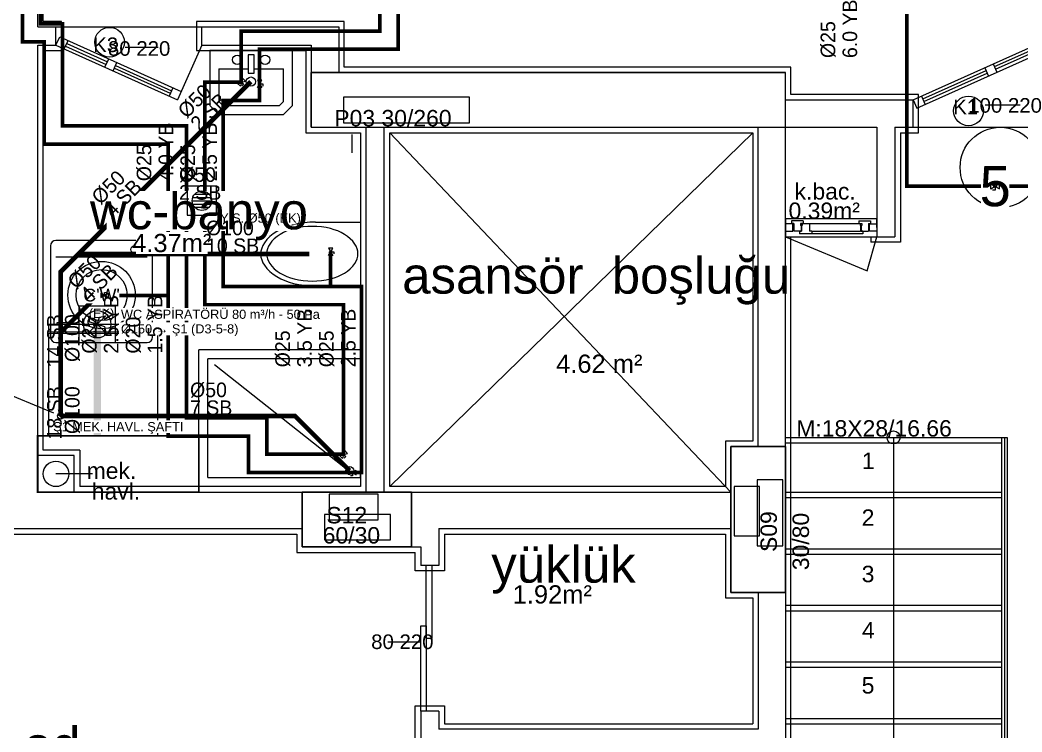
# Model space of a CAD drawing. Header units: centimetres. Extents: x -3962 to 31822, y -2 to 2802.
# Drawn here: x 10671 to 11220, y 1613 to 2003 of the extents above; entities that cross this region are included whole.
import ezdxf
from ezdxf.enums import TextEntityAlignment as Align

# ---------------------------------------------------------------- set-up
doc = ezdxf.new("R2010")
doc.units = ezdxf.units.CM
doc.linetypes.add('BASMA HATTI', pattern=[31, 25, -6])
doc.linetypes.add('PISSU HATTI', pattern=[26, 20, -6])
for name, color, linetype in [('ROTAS-CIHAZ', 135, 'CONTINUOUS'), ('ROTAS-HAVALANDIRMA', 30, 'CONTINUOUS'), ('ROTAS-HAVALANDIRMA-YAZI', 30, 'CONTINUOUS'), ('ROTAS-MIMARI', 8, 'CONTINUOUS'), ('ROTAS-MIMARI-KOLON', 8, 'CONTINUOUS'), ('ROTAS-MIMARI-YAZI', 8, 'CONTINUOUS'), ('ROTAS-PISSU-BORU-TAVANDAN', 6, 'PISSU HATTI'), ('ROTAS-PISSU-KOLONNO', 211, 'CONTINUOUS'), ('ROTAS-SICAKSU-BORU', 1, 'BASMA HATTI'), ('ROTAS-SOGUKSU-BORU', 5, 'CONTINUOUS'), ('ROTAS-TEFRIS', 15, 'CONTINUOUS'), ('ROTAS-VANA', 1, 'CONTINUOUS')]:
    doc.layers.add(name, color=color, linetype=linetype)
doc.styles.add('ROTAS', font='arial.ttf')

# ---------------------------------------------------------------- blocks, each defined once
blk = doc.blocks.new('ROTAS-PIS-SU-CAP-SB')
for tag, p in [('PSCP_001', (0.833, 1.29)), ('PS_001', (0.833, 0.066))]:
    blk.add_attdef(tag, p, '', height=1)
blk = doc.blocks.new('ROTAS-YER-SUZGECI-PLAN')
for p, q in [((-6.67, 0), (6.67, 0)), ((-6.27, 2.27), (6.27, 2.27)), ((-4.89, 4.53), (4.89, 4.53)), ((-6.27, -2.27), (6.27, -2.27)), ((-4.89, -4.53), (4.89, -4.53))]:
    blk.add_line(p, q)
blk.add_lwpolyline([(-10, -10), (10, -10), (10, 10), (-10, 10)], close=True)
blk.add_circle((0, 0), 6.67)
blk = doc.blocks.new('ROTAS-PIS-SU-KOLON')
h = blk.add_hatch(color=256)
h.dxf.hatch_style = 1
h.paths.add_polyline_path([(1.5, 0), (1.5, 0.4), (1.3, 0.8), (1.1, 1.1), (0.8, 1.3), (0.4, 1.5), (0, 1.5), (-0.4, 1.5), (-0.8, 1.3), (-1.1, 1.1), (-1.3, 0.8), (-1.5, 0.4), (-1.5, 0), (-1.5, -0.4), (-1.3, -0.8), (-1.1, -1.1), (-0.8, -1.3), (-0.4, -1.5), (0, -1.5), (0.4, -1.5), (0.8, -1.3), (1.1, -1.1), (1.3, -0.8), (1.5, -0.4)])
blk.add_circle((0, 0), 3.5)
blk = doc.blocks.new('ROTAS-KURESEL-VANA')
for p, q in [((0, 3.1), (0, 8)), ((0, 8), (5.4, 8))]:
    blk.add_line(p, q)
for points in [[(-9, 5.8), (-9, -5), (0, 0.4)], [(9, 5.8), (9, -5), (0, 0.4)]]:
    blk.add_lwpolyline(points, close=True)
blk.add_circle((0, 0.4), 2.71)
blk.add_attdef('CAP', text='', height=10).set_placement((-1.1, 0), align=Align.CENTER)
blk = doc.blocks.new('ROTAS-TEMIZ-SU-CAP-MB')
for tag, p in [('SOCP_001', (0.833, 4.917)), ('SO_001', (0.833, 3.417)), ('SCCP_001', (0.833, 1.917)), ('SC_001', (0.833, 0.417))]:
    blk.add_attdef(tag, p, '', height=1)
blk = doc.blocks.new('ROTAS-ASPIRATOR')
blk.add_lwpolyline([(-10, -10), (10, -10), (10, 10), (-10, 10)], close=True)
for points in [[(0, 0), (-4, 1.17), (-4.71, 4.71), (0, 0)], [(0, 0), (-1.17, -4), (-4.71, -4.71), (0, 0)], [(0, 0), (1.17, 4), (4.71, 4.71), (0, 0)], [(0, 0), (4, -1.17), (4.71, -4.71), (0, 0)]]:
    blk.add_lwpolyline(points)
blk.add_circle((0, 0), 7.5)

msp = doc.modelspace()

# ---------------------------------------------------------------- linework, layer by layer
at = {"layer": 'ROTAS-HAVALANDIRMA', "const_width": 4}
msp.add_lwpolyline([(10713.03, 1775.07), (10713.03, 1836.24)], dxfattribs=at)
at = {"layer": 'ROTAS-HAVALANDIRMA', "const_width": 1}
msp.add_lwpolyline([(10768.7, 1744.24), (10768.7, 1775.07), (10680.41, 1775.07), (10680.41, 1744.24), (10768.7, 1744.24)], close=True, dxfattribs=at)
at = {"layer": 'ROTAS-MIMARI'}
for p, q in [((10683.41, 2002.24), (10683.41, 2022.24)), ((10680.41, 1999.24), (10680.41, 2019.24)), ((10693.41, 2002.24), (10683.41, 2002.24)), ((10693.41, 1986.24), (10693.41, 2002.24)), ((10848.41, 2002.24), (10767.41, 2002.24)), ((10767.41, 2002.24), (10767.41, 1986.24)), ((10848.41, 1977.24), (10848.41, 2002.24)), ((10680.41, 1999.24), (10690.41, 1999.24)), ((10690.41, 1989.24), (10690.41, 1999.24)), ((10690.41, 1999.24), (10770.41, 1999.24)), ((10770.41, 1999.24), (10845.41, 1999.24)), ((10770.41, 1989.24), (10770.41, 1999.24)), ((10845.41, 1999.24), (10845.41, 1974.24)), ((11160.41, 1959.24), (11243.61, 1996.62)), ((10680.41, 1744.24), (10680.41, 1989.24)), ((10680.41, 1989.24), (10690.41, 1989.24)), ((10690.41, 1989.24), (10692.46, 1993.8)), ((10690.41, 1989.24), (10756.97, 1959.33)), ((10692.46, 1993.8), (10759.02, 1963.89)), ((10694.97, 1987.19), (10697.02, 1991.75)), ((10695.64, 1988.67), (10717.92, 1978.66)), ((10696.29, 1990.11), (10718.57, 1980.1)), ((10770.41, 1989.24), (10756.97, 1959.33)), ((10770.41, 1989.24), (10830.41, 1989.24)), ((10830.41, 1989.24), (10830.41, 1974.24)), ((11162.46, 1954.68), (11245.66, 1992.06)), ((11204.96, 1977.47), (11239.72, 1993.09)), ((11205.61, 1976.03), (11240.37, 1991.65)), ((10683.41, 1767.24), (10683.41, 1986.24)), ((10683.41, 1986.24), (10693.41, 1986.24)), ((10746.46, 1987.89), (10728.35, 1987.89)), ((10767.41, 1986.24), (10827.41, 1986.24)), ((10820.08, 1986.24), (10774.75, 1986.24)), ((10774.75, 1986.24), (10774.75, 1956.24)), ((10795.74, 1983.95), (10795.74, 1973.95)), ((10799.09, 1983.95), (10795.74, 1983.95)), ((10799.09, 1973.95), (10799.09, 1983.95)), ((10820.08, 1956.24), (10820.08, 1986.24)), ((10827.41, 1986.24), (10827.41, 1974.24)), ((10717.25, 1977.18), (10719.3, 1981.74)), ((10721.81, 1975.13), (10723.86, 1979.69)), ((10723.13, 1978.05), (10753.73, 1964.3)), ((11204.29, 1978.95), (11206.34, 1974.39)), ((10722.48, 1976.61), (10753.08, 1962.86)), ((10779.75, 1976.24), (10795.74, 1976.24)), ((10779.75, 1976.24), (10779.75, 1958.31)), ((10795.74, 1973.95), (10799.09, 1973.95)), ((10799.09, 1976.24), (10815.08, 1976.24)), ((10815.08, 1958.31), (10815.08, 1976.24)), ((10827.41, 1974.24), (10827.41, 1941.24)), ((10893.41, 1977.24), (10848.41, 1977.24)), ((11057.41, 1977.24), (10893.41, 1977.24)), ((11093.41, 1977.24), (11057.41, 1977.24)), ((11093.41, 1962.24), (11093.41, 1977.24)), ((11165.64, 1959.8), (11200.4, 1975.42)), ((11166.29, 1958.36), (11201.05, 1973.98)), ((11199.73, 1976.9), (11201.78, 1972.34)), ((10754.46, 1965.94), (10752.41, 1961.38)), ((11163.41, 1962.24), (11093.41, 1962.24)), ((11163.41, 1941.24), (11163.41, 1962.24)), ((11164.97, 1961.29), (11167.02, 1956.72)), ((10774.75, 1956.24), (10779.75, 1951.24)), ((10779.75, 1958.31), (10781.82, 1956.24)), ((10781.82, 1956.24), (10813, 1956.24)), ((10813, 1956.24), (10815.08, 1958.31)), ((10815.08, 1951.24), (10820.08, 1956.24)), ((11090.41, 1959.24), (11160.41, 1959.24)), ((11160.41, 1944.24), (11160.41, 1959.24)), ((11160.41, 1959.24), (11162.46, 1954.68)), ((11219.15, 1956.44), (11199.82, 1956.44)), ((10779.75, 1951.24), (10815.08, 1951.24)), ((10827.41, 1941.24), (10857.41, 1941.24)), ((10852.6, 1940.22), (10852.6, 1930.22)), ((10857.41, 1941.24), (10857.41, 1747.24)), ((10860.41, 1744.24), (10860.41, 1944.24)), ((10870.41, 1744.24), (10870.41, 1944.24)), ((10873.41, 1747.24), (10873.41, 1941.24)), ((10873.41, 1941.24), (10890.41, 1941.24)), ((10873.41, 1941.24), (11060.41, 1744.24)), ((10873.41, 1747.24), (11072.41, 1941.24)), ((10890.41, 1941.24), (11060.41, 1941.24)), ((11060.41, 1941.24), (11072.41, 1941.24)), ((11072.41, 1941.24), (11072.41, 1772.24)), ((11075.41, 1769.24), (11075.41, 1944.24)), ((11090.41, 1944.24), (11140.41, 1944.24)), ((11090.41, 1769.24), (11090.41, 1944.24)), ((11140.41, 1944.27), (11140.41, 1884.27)), ((11150.41, 1944.24), (11160.41, 1944.24)), ((11150.41, 1944.24), (11150.41, 1884.27)), ((11153.41, 1941.24), (11163.41, 1941.24)), ((11153.41, 1941.24), (11153.41, 1881.27)), ((11160.41, 1944.24), (11260.41, 1944.24)), ((10832.69, 1892.24), (10857.58, 1892.24)), ((10857.62, 1857.24), (10857.62, 1892.29)), ((11090.41, 1894.27), (11140.41, 1894.27)), ((11090.41, 1894.27), (11090.41, 1884.27)), ((11094.41, 1891.27), (11090.41, 1891.27)), ((11090.41, 1891.27), (11090.41, 1887.27)), ((11093.71, 1892.87), (11093.71, 1891.47)), ((11100.11, 1892.87), (11093.71, 1892.87)), ((11094.91, 1891.47), (11093.71, 1891.47)), ((11094.41, 1887.27), (11094.41, 1891.27)), ((11094.91, 1891.47), (11094.91, 1887.27)), ((11098.61, 1891.47), (11098.61, 1890.47)), ((11100.11, 1891.47), (11098.61, 1891.47)), ((11098.91, 1890.47), (11098.61, 1890.47)), ((11098.91, 1890.47), (11098.91, 1887.27)), ((11099.21, 1891.47), (11103.61, 1891.47)), ((11099.21, 1891.47), (11099.21, 1890.97)), ((11099.51, 1890.97), (11099.21, 1890.97)), ((11099.51, 1890.47), (11099.21, 1890.47)), ((11099.21, 1890.47), (11099.21, 1887.27)), ((11099.51, 1890.97), (11099.51, 1890.47)), ((11100.11, 1892.87), (11100.11, 1891.47)), ((11103.61, 1891.47), (11103.61, 1887.27)), ((11103.61, 1891.47), (11132.19, 1891.47)), ((11130.69, 1892.87), (11130.69, 1891.47)), ((11130.69, 1892.87), (11137.09, 1892.87)), ((11130.69, 1891.47), (11132.19, 1891.47)), ((11131.29, 1890.97), (11131.59, 1890.97)), ((11131.29, 1890.97), (11131.29, 1890.47)), ((11131.29, 1890.47), (11131.59, 1890.47)), ((11131.59, 1891.47), (11131.59, 1890.97)), ((11131.59, 1890.47), (11131.59, 1887.27)), ((11131.89, 1890.47), (11131.89, 1887.27)), ((11131.89, 1890.47), (11132.19, 1890.47)), ((11132.19, 1891.47), (11132.19, 1890.47)), ((11135.89, 1891.47), (11135.89, 1887.27)), ((11135.89, 1891.47), (11137.09, 1891.47)), ((11136.41, 1891.27), (11140.41, 1891.27)), ((11136.41, 1887.27), (11136.41, 1891.27)), ((11137.09, 1892.87), (11137.09, 1891.47)), ((11140.41, 1891.27), (11140.41, 1894.27)), ((11140.41, 1891.27), (11140.41, 1887.27)), ((11140.41, 1889.27), (11140.41, 1891.27)), ((11140.41, 1891.27), (11140.41, 1884.27)), ((11090.41, 1887.27), (11094.41, 1887.27)), ((11090.41, 1884.27), (11140.41, 1884.27)), ((11090.41, 1884.27), (11135.13, 1865.47)), ((11093.41, 1769.24), (11093.41, 1884.27)), ((11098.91, 1887.27), (11094.91, 1887.27)), ((11098.01, 1887.27), (11099.21, 1887.27)), ((11098.01, 1887.27), (11098.01, 1885.87)), ((11104.81, 1885.87), (11098.01, 1885.87)), ((11104.81, 1887.27), (11103.61, 1887.27)), ((11104.81, 1887.27), (11131.59, 1887.27)), ((11104.81, 1887.27), (11104.81, 1885.87)), ((11132.79, 1885.87), (11104.81, 1885.87)), ((11132.79, 1887.27), (11131.59, 1887.27)), ((11131.89, 1887.27), (11135.89, 1887.27)), ((11132.79, 1887.27), (11132.79, 1885.87)), ((11135.13, 1865.47), (11140.41, 1884.27)), ((11140.41, 1887.27), (11136.41, 1887.27)), ((11137.2, 1884.27), (11137.2, 1881.27)), ((11140.41, 1884.27), (11150.41, 1884.27)), ((11153.41, 1881.27), (11137.2, 1881.27)), ((10832.69, 1857.24), (10857.62, 1857.24)), ((10746.28, 1836.04), (10686.28, 1836.05)), ((10686.28, 1836.05), (10686.28, 1832.21)), ((10691.04, 1836.05), (10691.04, 1837.14)), ((10691.04, 1837.14), (10699.36, 1837.14)), ((10699.36, 1836.05), (10691.04, 1836.05)), ((10699.36, 1837.14), (10699.36, 1836.05)), ((10746.28, 1832.19), (10746.28, 1836.04)), ((10686.28, 1831.22), (10686.26, 1775.07)), ((10686.28, 1832.21), (10746.28, 1832.19)), ((10746.27, 1831.21), (10686.28, 1831.22)), ((10691.28, 1831.22), (10691.28, 1832.2)), ((10741.28, 1831.21), (10741.28, 1832.19)), ((10746.26, 1775.05), (10746.27, 1831.21)), ((10857.41, 1822.24), (10768.7, 1822.24)), ((10768.7, 1747.24), (10768.7, 1822.24)), ((10857.41, 1817.24), (10773.7, 1817.24)), ((10773.7, 1752.24), (10773.7, 1817.24)), ((10777.24, 1814.23), (10848.17, 1758.06)), ((10857.41, 1752.24), (10857.41, 1817.24)), ((10686.26, 1775.07), (10746.26, 1775.05)), ((11072.41, 1772.24), (11057.41, 1772.24)), ((11057.41, 1772.24), (11057.41, 1747.24)), ((11090.41, 1774.24), (11208.91, 1774.24)), ((11090.41, 1771.24), (11208.91, 1771.24)), ((11093.41, 1689.24), (11093.41, 1769.24)), ((11149.66, 1774.24), (11149.66, 1527.24)), ((11208.91, 1774.24), (11208.91, 1348.07)), ((11208.91, 1774.24), (11211.91, 1774.24)), ((11210.41, 1774.24), (11210.41, 1348.46)), ((11211.91, 1774.24), (11211.91, 1345.75)), ((10700.41, 1764.24), (10680.41, 1764.24)), ((10680.41, 1764.24), (10680.41, 1744.24)), ((10703.41, 1767.24), (10683.41, 1767.24)), ((10700.41, 1744.24), (10700.41, 1764.24)), ((10703.41, 1767.24), (10703.41, 1747.24)), ((10710.41, 1754.24), (10690.41, 1754.24)), ((10815.41, 1747.24), (10703.41, 1747.24)), ((10773.7, 1752.24), (10857.41, 1752.24)), ((10857.41, 1747.24), (10815.41, 1747.24)), ((11057.41, 1747.24), (10873.41, 1747.24)), ((10680.41, 1744.24), (10825.41, 1744.24)), ((10680.41, 1744.24), (10700.41, 1744.24)), ((10870.41, 1744.24), (11060.41, 1744.24)), ((11090.41, 1744.24), (11208.91, 1744.24)), ((11090.41, 1741.24), (11208.91, 1741.24)), ((10430.41, 1724.24), (10825.41, 1724.24)), ((10433.41, 1721.24), (10822.41, 1721.24)), ((10822.41, 1721.24), (10822.41, 1711.24)), ((10900.41, 1724.24), (11060.41, 1724.24)), ((10900.41, 1724.24), (10900.41, 1704.1)), ((10903.41, 1721.24), (11057.41, 1721.24)), ((10903.41, 1721.24), (10903.41, 1701.1)), ((11057.41, 1721.24), (11057.41, 1686.24)), ((10885.41, 1714.24), (10890.41, 1714.24)), ((10890.41, 1714.24), (10890.41, 1704.1)), ((10822.41, 1711.24), (10878.41, 1711.24)), ((10878.41, 1711.24), (10887.41, 1711.24)), ((10887.41, 1701.1), (10887.41, 1711.24)), ((11090.41, 1713.24), (11208.91, 1713.24)), ((11090.41, 1710.24), (11208.91, 1710.24)), ((10900.41, 1704.1), (10890.41, 1704.1)), ((10893.41, 1663.95), (10893.41, 1703.95)), ((10896.41, 1703.95), (10896.41, 1663.95)), ((10903.41, 1701.1), (10887.41, 1701.1)), ((11075.41, 1689.24), (11075.41, 1614.24)), ((11090.41, 1689.24), (11090.41, 1439.24)), ((11093.41, 1474.24), (11093.41, 1689.24)), ((11057.41, 1686.24), (11072.41, 1686.24)), ((11072.41, 1686.24), (11072.41, 1617.24)), ((11090.41, 1682.24), (11208.91, 1682.24)), ((11090.41, 1679.24), (11208.91, 1679.24)), ((10890.41, 1624.1), (10890.41, 1670.92)), ((10890.41, 1670.92), (10893.41, 1670.92)), ((10893.41, 1670.92), (10893.41, 1624.1)), ((10890.41, 1661.94), (10872.3, 1661.94)), ((10896.41, 1663.95), (10893.41, 1663.95)), ((11090.41, 1651.24), (11208.91, 1651.24)), ((11090.41, 1648.24), (11208.91, 1648.24)), ((10887.41, 1427.24), (10887.41, 1627.1)), ((10887.41, 1627.1), (10903.41, 1627.1)), ((10903.41, 1627.1), (10903.41, 1617.24)), ((10890.41, 1624.1), (10890.41, 1424.24)), ((10900.41, 1624.1), (10890.41, 1624.1)), ((10893.41, 1624.1), (10890.41, 1624.1)), ((10900.41, 1624.1), (10900.41, 1614.24)), ((10903.41, 1617.24), (11072.41, 1617.24)), ((11090.41, 1620.24), (11208.91, 1620.24)), ((11090.41, 1617.24), (11208.91, 1617.24)), ((11075.41, 1614.24), (10900.41, 1614.24))]:
    msp.add_line(p, q, dxfattribs=at)
for points in [[(10830.41, 1944.24), (10830.41, 1974.24)], [(10830.41, 1974.24), (11090.41, 1974.24)], [(11090.41, 1944.24), (11090.41, 1974.24)], [(10830.41, 1944.24), (11090.41, 1944.24)], [(10820.65, 1890.81), (10818.26, 1890.14), (10815.93, 1889.3), (10813.67, 1888.29), (10811.48, 1887.12)], [(10832.69, 1892.24), (10829.65, 1892.15), (10826.63, 1891.89), (10823.63, 1891.44), (10820.65, 1890.81)], [(10830.93, 1889.91), (10828.41, 1889.83), (10825.89, 1889.6), (10823.39, 1889.22), (10820.92, 1888.68)], [(10840.95, 1888.68), (10838.48, 1889.22), (10835.98, 1889.6), (10833.46, 1889.83), (10830.93, 1889.91)], [(10811.48, 1887.12), (10809.53, 1885.84), (10807.73, 1884.36), (10806.1, 1882.7), (10804.65, 1880.87)], [(10813.26, 1885.52), (10811.63, 1884.42), (10810.13, 1883.16), (10808.78, 1881.75), (10807.58, 1880.19)], [(10820.92, 1888.68), (10818.92, 1888.11), (10816.97, 1887.39), (10815.08, 1886.52), (10813.26, 1885.52)], [(10848.61, 1885.52), (10846.79, 1886.52), (10844.9, 1887.39), (10842.95, 1888.11), (10840.95, 1888.68)], [(10854.29, 1880.19), (10853.09, 1881.75), (10851.73, 1883.16), (10850.24, 1884.42), (10848.61, 1885.52)], [(10804.65, 1880.87), (10803.8, 1879.47), (10803.19, 1877.96), (10802.82, 1876.38), (10802.69, 1874.74)], [(10807.58, 1880.19), (10806.87, 1878.98), (10806.35, 1877.68), (10806.04, 1876.31), (10805.93, 1874.91)], [(10855.93, 1874.91), (10855.83, 1876.31), (10855.51, 1877.68), (10855, 1878.98), (10854.29, 1880.19)], [(10802.69, 1874.74), (10802.82, 1873.11), (10803.19, 1871.53), (10803.8, 1870.02), (10804.65, 1868.62)], [(10805.93, 1874.91), (10806.04, 1873.51), (10806.35, 1872.14), (10806.87, 1870.84), (10807.58, 1869.63)], [(10854.29, 1869.63), (10855, 1870.84), (10855.51, 1872.14), (10855.83, 1873.51), (10855.93, 1874.91)], [(10804.65, 1868.62), (10806.1, 1866.79), (10807.73, 1865.13), (10809.53, 1863.65), (10811.48, 1862.37)], [(10807.58, 1869.63), (10808.78, 1868.08), (10810.13, 1866.66), (10811.63, 1865.4), (10813.26, 1864.3)], [(10848.61, 1864.3), (10850.24, 1865.4), (10851.73, 1866.66), (10853.09, 1868.08), (10854.29, 1869.63)], [(10811.48, 1862.37), (10813.67, 1861.2), (10815.93, 1860.19), (10818.26, 1859.35), (10820.65, 1858.68)], [(10813.26, 1864.3), (10815.08, 1863.3), (10816.97, 1862.44), (10818.92, 1861.71), (10820.92, 1861.14)], [(10840.95, 1861.14), (10842.95, 1861.71), (10844.9, 1862.44), (10846.79, 1863.3), (10848.61, 1864.3)], [(10820.65, 1858.68), (10823.63, 1858.05), (10826.63, 1857.6), (10829.65, 1857.34), (10832.69, 1857.24)], [(10820.92, 1861.14), (10823.39, 1860.6), (10825.89, 1860.22), (10828.41, 1859.99), (10830.93, 1859.91)], [(10830.93, 1859.91), (10833.46, 1859.99), (10835.98, 1860.22), (10838.48, 1860.6), (10840.95, 1861.14)], [(11060.41, 1689.24), (11060.41, 1769.24)], [(11060.41, 1769.24), (11090.41, 1769.24)], [(11090.41, 1769.24), (11090.41, 1689.24)], [(10825.41, 1714.24), (10825.41, 1744.24)], [(10825.41, 1744.24), (10885.41, 1744.24)], [(10885.41, 1744.24), (10885.41, 1714.24)], [(10885.41, 1714.24), (10825.41, 1714.24)], [(11090.41, 1689.24), (11060.41, 1689.24)]]:
    msp.add_lwpolyline(points, dxfattribs=at)
for centre, radius in [((10719.82, 1990.87), 8.14), ((10789.75, 1981.24), 2.52), ((10805.08, 1981.24), 2.52), ((10797.28, 1969.28), 2.52), ((11190.74, 1953.18), 8.14), ((11208.15, 1922.24), 22), ((11149.66, 1774.24), 3.6), ((10690.41, 1754.24), 7), ((10851.46, 1756.04), 2.18)]:
    msp.add_circle(centre, radius, dxfattribs=at)
at = {"layer": 'ROTAS-MIMARI-KOLON'}
for points in [[(11090.41, 1974.24), (10830.41, 1974.24), (10830.41, 1944.24), (11090.41, 1944.24), (11090.41, 1974.24)], [(10848.08, 1946.75), (10917.06, 1946.75), (10917.06, 1960.72), (10848.08, 1960.72), (10848.08, 1946.75)], [(11090.41, 1769.24), (11060.41, 1769.24), (11060.41, 1689.24), (11090.41, 1689.24), (11090.41, 1769.24)], [(11076.23, 1720.27), (11076.23, 1747.3), (11062.27, 1747.3), (11062.27, 1720.27), (11076.23, 1720.27)], [(11088.89, 1714.86), (11088.89, 1750.98), (11074.92, 1750.98), (11074.92, 1714.86), (11088.89, 1714.86)], [(10885.41, 1744.24), (10825.41, 1744.24), (10825.41, 1714.24), (10885.41, 1714.24), (10885.41, 1744.24)], [(10840.11, 1729.11), (10867.13, 1729.11), (10867.13, 1743.07), (10840.11, 1743.07), (10840.11, 1729.11)], [(10837.71, 1718.09), (10873.83, 1718.09), (10873.83, 1732.06), (10837.71, 1732.06), (10837.71, 1718.09)]]:
    msp.add_lwpolyline(points, dxfattribs=at)
at = {"layer": 'ROTAS-PISSU-BORU-TAVANDAN', "const_width": 2.5}
for points in [[(10797.28, 1969.28), (10731.98, 1903.98)], [(10731.98, 1903.98), (10702.75, 1874.75)], [(10770.41, 1903.98), (10731.98, 1903.98)], [(10702.75, 1874.75), (10693, 1865), (10693, 1831.82)], [(10829.31, 1874.74), (10702.75, 1874.74)], [(10715.41, 1854.24), (10693, 1831.82)], [(10693, 1831.82), (10693, 1786)], [(10851.46, 1756.04), (10821.49, 1786), (10693, 1786)]]:
    msp.add_lwpolyline(points, dxfattribs=at)
at = {"layer": 'ROTAS-PISSU-KOLONNO'}
msp.add_line((10689.3, 1787.53), (10656.04, 1801.31), dxfattribs=at)
at = {"layer": 'ROTAS-SICAKSU-BORU', "const_width": 2}
msp.add_lwpolyline([(10868, 2049), (10868, 1997), (10792, 1997), (10792, 1969), (10772, 1969), (10772, 1847), (10848, 1847), (10848, 1765), (10806, 1765), (10806, 1785), (10762, 1785), (10762, 1945), (10694, 1945), (10694, 2001), (10682, 2001), (10682, 2025)], dxfattribs=at)
at = {"layer": 'ROTAS-SOGUKSU-BORU', "const_width": 2}
for points in [[(10878, 2039), (10878, 1987), (10802, 1987), (10802, 1959), (10782, 1959), (10782, 1857), (10858, 1857), (10858, 1755), (10796, 1755), (10796, 1775), (10752, 1775), (10752, 1935), (10684, 1935), (10684, 1991), (10672, 1991), (10672, 2015)], [(11205, 1912), (11157, 1912), (11157, 2039)], [(11244.93, 1932), (11244.93, 1912), (11209, 1912), (11205.36, 1911.95)], [(10841, 1876), (10841, 1857)], [(10717, 1852), (10752, 1852)]]:
    msp.add_lwpolyline(points, dxfattribs=at)
at = {"layer": 'ROTAS-TEFRIS'}
msp.add_line((10690.41, 1873.24), (10740.41, 1873.24), dxfattribs=at)
msp.add_lwpolyline([(10740.41, 1826.24), (10741.56, 1826.46), (10742.53, 1827.11), (10743.18, 1828.09), (10743.41, 1829.24), (10743.41, 1879.24), (10743.18, 1880.38), (10742.53, 1881.36), (10741.56, 1882.01), (10740.41, 1882.24), (10690.41, 1882.24), (10689.26, 1882.01), (10688.29, 1881.36), (10687.64, 1880.38), (10687.41, 1879.24), (10687.41, 1829.24), (10687.64, 1828.09), (10688.29, 1827.11), (10689.26, 1826.46), (10690.41, 1826.24)], close=True, dxfattribs=at)
for centre, radius in [((10733.41, 1877.24), 2), ((10715.41, 1852.24), 18.48), ((10715.41, 1852.24), 14)]:
    msp.add_circle(centre, radius, dxfattribs=at)

# ---------------------------------------------------------------- block references
ref = msp.add_blockref('ROTAS-TEMIZ-SU-CAP-MB', (11157, 1975.5), dxfattribs=dict(at, xscale=8, yscale=8, rotation=90))
ref.add_attrib('SO_001', '6.0 YB', (11129.67, 1982.17), dxfattribs={"height": 8, "rotation": 90})
ref.add_attrib('SOCP_001', 'Ø25', (11117.67, 1982.17), dxfattribs={"height": 8, "rotation": 90})
ref = msp.add_blockref('ROTAS-PIS-SU-CAP-SB', (10764.63, 1936.63), dxfattribs=dict(at, xscale=8, yscale=8, rotation=45))
ref.add_attrib('PSCP_001', 'Ø50', (10762.05, 1948.64), dxfattribs={"height": 8, "rotation": 45})
ref.add_attrib('PS_001', '2 SB', (10768.98, 1941.71), dxfattribs={"height": 8, "rotation": 45})
for p, xscale, yscale, rotation in [((10792, 1969), 0.21999999999999997, 0.21999999999999997, -135), ((10802, 1968), 0.22, 0.22, -90), ((10841, 1876), 0.22, 0.22, -90), ((10848, 1765), 0.21999999999999997, 0.21999999999999997, -135), ((10853, 1755), 0.22, 0.22, 180)]:
    msp.add_blockref('ROTAS-KURESEL-VANA', p, dxfattribs=dict(at, xscale=xscale, yscale=yscale, rotation=rotation))
ref = msp.add_blockref('ROTAS-TEMIZ-SU-CAP-MB', (10782, 1908), dxfattribs=dict(at, xscale=8, yscale=8, rotation=90))
ref.add_attrib('SCCP_001', 'Ø25', (10766.67, 1914.67), dxfattribs={"height": 8, "rotation": 90})
ref.add_attrib('SC_001', '2.5 YB', (10778.67, 1914.67), dxfattribs={"height": 8, "rotation": 90})
ref.add_attrib('SO_001', '4.0 YB', (10754.67, 1914.67), dxfattribs={"height": 8, "rotation": 90})
ref.add_attrib('SOCP_001', 'Ø25', (10742.67, 1914.67), dxfattribs={"height": 8, "rotation": 90})
ref = msp.add_blockref('ROTAS-PIS-SU-CAP-SB', (10693, 1848.41), dxfattribs=dict(at, xscale=8, yscale=8, rotation=-90))
ref.add_attrib('PSCP_001', 'Ø100', dxfattribs={"height": 8, "rotation": 90}).set_placement((10703.32, 1841.74), align=Align.RIGHT)
ref.add_attrib('PS_001', '14 SB', dxfattribs={"height": 8, "rotation": 90}).set_placement((10693.52, 1841.74), align=Align.RIGHT)
ref = msp.add_blockref('ROTAS-PIS-SU-CAP-SB', (10757.25, 1786), dxfattribs=dict(at, xscale=8, yscale=8))
ref.add_attrib('PSCP_001', 'Ø50', (10763.91, 1796.32), dxfattribs={"height": 8})
ref.add_attrib('PS_001', '7 SB', (10763.91, 1786.52), dxfattribs={"height": 8})

# ---------------------------------------------------------------- texts
at = {"layer": 'ROTAS-MIMARI-YAZI', "style": 'ROTAS'}
for s, height, p in [('K3', 8, (10717.65, 1989.47)), ('80 220', 8, (10736.02, 1987.44)), ('K1', 8, (11189.19, 1955.38)), ('100 220', 8, (11210.81, 1956.23)), ('P03 30/260', 9, (10875.16, 1949.24)), ('k.bac.', 9, (11112.15, 1909.13)), ('0.39m²', 9, (11111.63, 1898.48)), ('asansör  boşluğu', 20, (10986.61, 1863.06)), ('4.62 m²', 10, (10988.31, 1814.63)), ('M:18X28/16.66', 9, (11138.95, 1779.18)), ('1', 9, (11135.81, 1761.44)), ('mek.', 9, (10720.84, 1755.99)), ('havl.', 9, (10723.32, 1744.68)), ('S12', 9, (10849.86, 1731.59)), ('2', 9, (11135.66, 1730.28)), ('60/30', 9, (10852.41, 1720.58)), ('yüklük', 20, (10968.67, 1704.63)), ('3', 9, (11135.66, 1699.39)), ('1.92m²', 10, (10962.54, 1688.19)), ('4', 9, (11135.81, 1668.52)), ('80 220', 8, (10880.32, 1662.23)), ('5', 9, (11135.66, 1638.33)), ('yatak od.', 20, (10654.82, 1605.59))]:
    msp.add_text(s, height=height, dxfattribs=at).set_placement(p, align=Align.MIDDLE_CENTER)
for s, p in [('S09', (11081.17, 1722.6)), ('30/80', (11098.77, 1717.19))]:
    msp.add_text(s, height=9, rotation=90, dxfattribs=at).set_placement(p, align=Align.MIDDLE_CENTER)

# ---------------------------------------------------------------- next in the draw order: wipeouts: each hides what was drawn before it
for points in [[(11213.18, 1899.95), (11197.54, 1899.95), (11197.54, 1923.95), (11213.18, 1923.95)], [(10819.43, 1887.31), (10718.23, 1887.31), (10718.23, 1909.31), (10819.43, 1909.31)], [(10725.09, 1847.74), (10705.73, 1847.74), (10705.73, 1856.74), (10725.09, 1856.74)], [(10755.01, 1776.65), (10694.11, 1776.65), (10694.11, 1783.65), (10755.01, 1783.65)]]:
    msp.add_wipeout(points)

# ---------------------------------------------------------------- next in the draw order: block references
at = {"layer": 'ROTAS-TEFRIS'}
ref = msp.add_blockref('ROTAS-PIS-SU-CAP-SB', (10717.37, 1889.36), dxfattribs=dict(at, xscale=8, yscale=8, rotation=45))
ref.add_attrib('PSCP_001', 'Ø50', (10714.78, 1901.37), dxfattribs={"height": 8, "rotation": 45})
ref.add_attrib('PS_001', '4 SB', (10721.71, 1894.45), dxfattribs={"height": 8, "rotation": 45})
ref = msp.add_blockref('ROTAS-PIS-SU-CAP-SB', (10751.2, 1903.98), dxfattribs=dict(at, xscale=8, yscale=8))
ref.add_attrib('PSCP_001', 'Ø50', (10757.86, 1914.29), dxfattribs={"height": 8})
ref.add_attrib('PS_001', '2 SB', (10757.86, 1904.5), dxfattribs={"height": 8})
ref = msp.add_blockref('ROTAS-PIS-SU-CAP-SB', (10704.21, 1843.03), dxfattribs=dict(at, xscale=8, yscale=8, rotation=45))
ref.add_attrib('PSCP_001', 'Ø50', (10701.62, 1855.04), dxfattribs={"height": 8, "rotation": 45})
ref.add_attrib('PS_001', '4 SB', (10708.55, 1848.11), dxfattribs={"height": 8, "rotation": 45})
for name, p, xscale, yscale in [('ROTAS-KURESEL-VANA', (10717, 1852), 0.22, 0.22), ('ROTAS-PIS-SU-KOLON', (10693, 1786), 0.5, 0.5)]:
    msp.add_blockref(name, p, dxfattribs=dict(at, xscale=xscale, yscale=yscale))
ref = msp.add_blockref('ROTAS-PIS-SU-CAP-SB', (10693, 1808.91), dxfattribs=dict(at, xscale=8, yscale=8, rotation=-90))
ref.add_attrib('PSCP_001', 'Ø100', dxfattribs={"height": 8, "rotation": 90}).set_placement((10703.32, 1802.25), align=Align.RIGHT)
ref.add_attrib('PS_001', '18 SB', dxfattribs={"height": 8, "rotation": 90}).set_placement((10693.52, 1802.25), align=Align.RIGHT)
at = {"layer": 'ROTAS-VANA', "xscale": 0.27, "yscale": 0.27, "rotation": -179.19891975739733}
msp.add_blockref('ROTAS-KURESEL-VANA', (11205.36, 1911.95), dxfattribs=at)

# ---------------------------------------------------------------- next in the draw order: texts
at = {"layer": 'ROTAS-CIHAZ', "style": 'ROTAS'}
for s, height, p in [("C'W'", 7, (10715.41, 1852.24)), ('(EK)', 5, (10715.41, 1842.24))]:
    msp.add_text(s, height=height, dxfattribs=at).set_placement(p, align=Align.MIDDLE_CENTER)
at = {"layer": 'ROTAS-HAVALANDIRMA-YAZI', "style": 'ROTAS'}
msp.add_text('Ş1 MEK. HAVL. ŞAFTI', height=5, dxfattribs=at).set_placement((10724.56, 1777.65), align=Align.CENTER)
at = {"layer": 'ROTAS-MIMARI-YAZI', "style": 'ROTAS'}
msp.add_text('5', height=22, dxfattribs=at).set_placement((11205.36, 1911.95), align=Align.MIDDLE_CENTER)

# ---------------------------------------------------------------- next in the draw order: wipeouts: each hides what was drawn before it
for points in [[(10821.71, 1890.98), (10779.41, 1890.98), (10779.41, 1897.98), (10821.71, 1897.98)], [(10773.51, 1874.8), (10734.31, 1874.8), (10734.31, 1886.8), (10773.51, 1886.8)], [(10816.93, 1838.24), (10725.03, 1838.24), (10725.03, 1845.24), (10816.93, 1845.24)]]:
    msp.add_wipeout(points)

# ---------------------------------------------------------------- next in the draw order: block references
at = {"layer": 'ROTAS-TEFRIS', "xscale": 0.8, "yscale": 0.8}
msp.add_blockref('ROTAS-YER-SUZGECI-PLAN', (10770.41, 1903.98), dxfattribs=at)
at = {"layer": 'ROTAS-TEFRIS'}
ref = msp.add_blockref('ROTAS-PIS-SU-CAP-SB', (10766.03, 1874.74), dxfattribs=dict(at, xscale=8, yscale=8))
ref.add_attrib('PSCP_001', 'Ø100', (10772.7, 1885.06), dxfattribs={"height": 8})
ref.add_attrib('PS_001', '10 SB', (10772.7, 1875.27), dxfattribs={"height": 8})
ref = msp.add_blockref('ROTAS-TEMIZ-SU-CAP-MB', (10858, 1806), dxfattribs=dict(at, xscale=8, yscale=8, rotation=90))
ref.add_attrib('SCCP_001', 'Ø25', (10842.67, 1812.67), dxfattribs={"height": 8, "rotation": 90})
ref.add_attrib('SC_001', '2.5 YB', (10854.67, 1812.67), dxfattribs={"height": 8, "rotation": 90})
ref.add_attrib('SO_001', '3.5 YB', (10830.67, 1812.67), dxfattribs={"height": 8, "rotation": 90})
ref.add_attrib('SOCP_001', 'Ø25', (10818.67, 1812.67), dxfattribs={"height": 8, "rotation": 90})

# ---------------------------------------------------------------- next in the draw order: texts
at = {"layer": 'ROTAS-CIHAZ', "style": 'ROTAS'}
msp.add_text('Y.S. Ø50 (EK)', height=5, dxfattribs=at).set_placement((10780.41, 1891.98))
at = {"layer": 'ROTAS-MIMARI-YAZI', "style": 'ROTAS'}
for s, height, p in [('wc-banyo', 20, (10768.83, 1898.31)), ('4.37m²', 10, (10753.91, 1880.8))]:
    msp.add_text(s, height=height, dxfattribs=at).set_placement(p, align=Align.MIDDLE_CENTER)

# ---------------------------------------------------------------- next in the draw order: wipeouts: each hides what was drawn before it
msp.add_wipeout([(10782.83, 1830.24), (10725.03, 1830.24), (10725.03, 1837.24), (10782.83, 1837.24)])

# ---------------------------------------------------------------- next in the draw order: block references
at = {"layer": 'ROTAS-TEFRIS'}
ref = msp.add_blockref('ROTAS-TEMIZ-SU-CAP-MB', (10752, 1813.5), dxfattribs=dict(at, xscale=8, yscale=8, rotation=90))
ref.add_attrib('SCCP_001', 'Ø20', (10736.67, 1820.17), dxfattribs={"height": 8, "rotation": 90})
ref.add_attrib('SC_001', '1.5 YB', (10748.67, 1820.17), dxfattribs={"height": 8, "rotation": 90})
ref.add_attrib('SO_001', '2.5 YB', (10724.67, 1820.17), dxfattribs={"height": 8, "rotation": 90})
ref.add_attrib('SOCP_001', 'Ø25', (10712.67, 1820.17), dxfattribs={"height": 8, "rotation": 90})
msp.add_blockref('ROTAS-ASPIRATOR', (10713.03, 1836.24), dxfattribs=at)

# ---------------------------------------------------------------- next in the draw order: texts
at = {"layer": 'ROTAS-HAVALANDIRMA-YAZI', "style": 'ROTAS'}
for s, p in [('WC ASPİRATÖRÜ 80 m³/h - 50 Pa', (10726.03, 1839.24)), ('Ø150 → Ş1 (D3-5-8)', (10726.03, 1831.24))]:
    msp.add_text(s, height=5, dxfattribs=at).set_placement(p)

doc.saveas('drawing.dxf')
